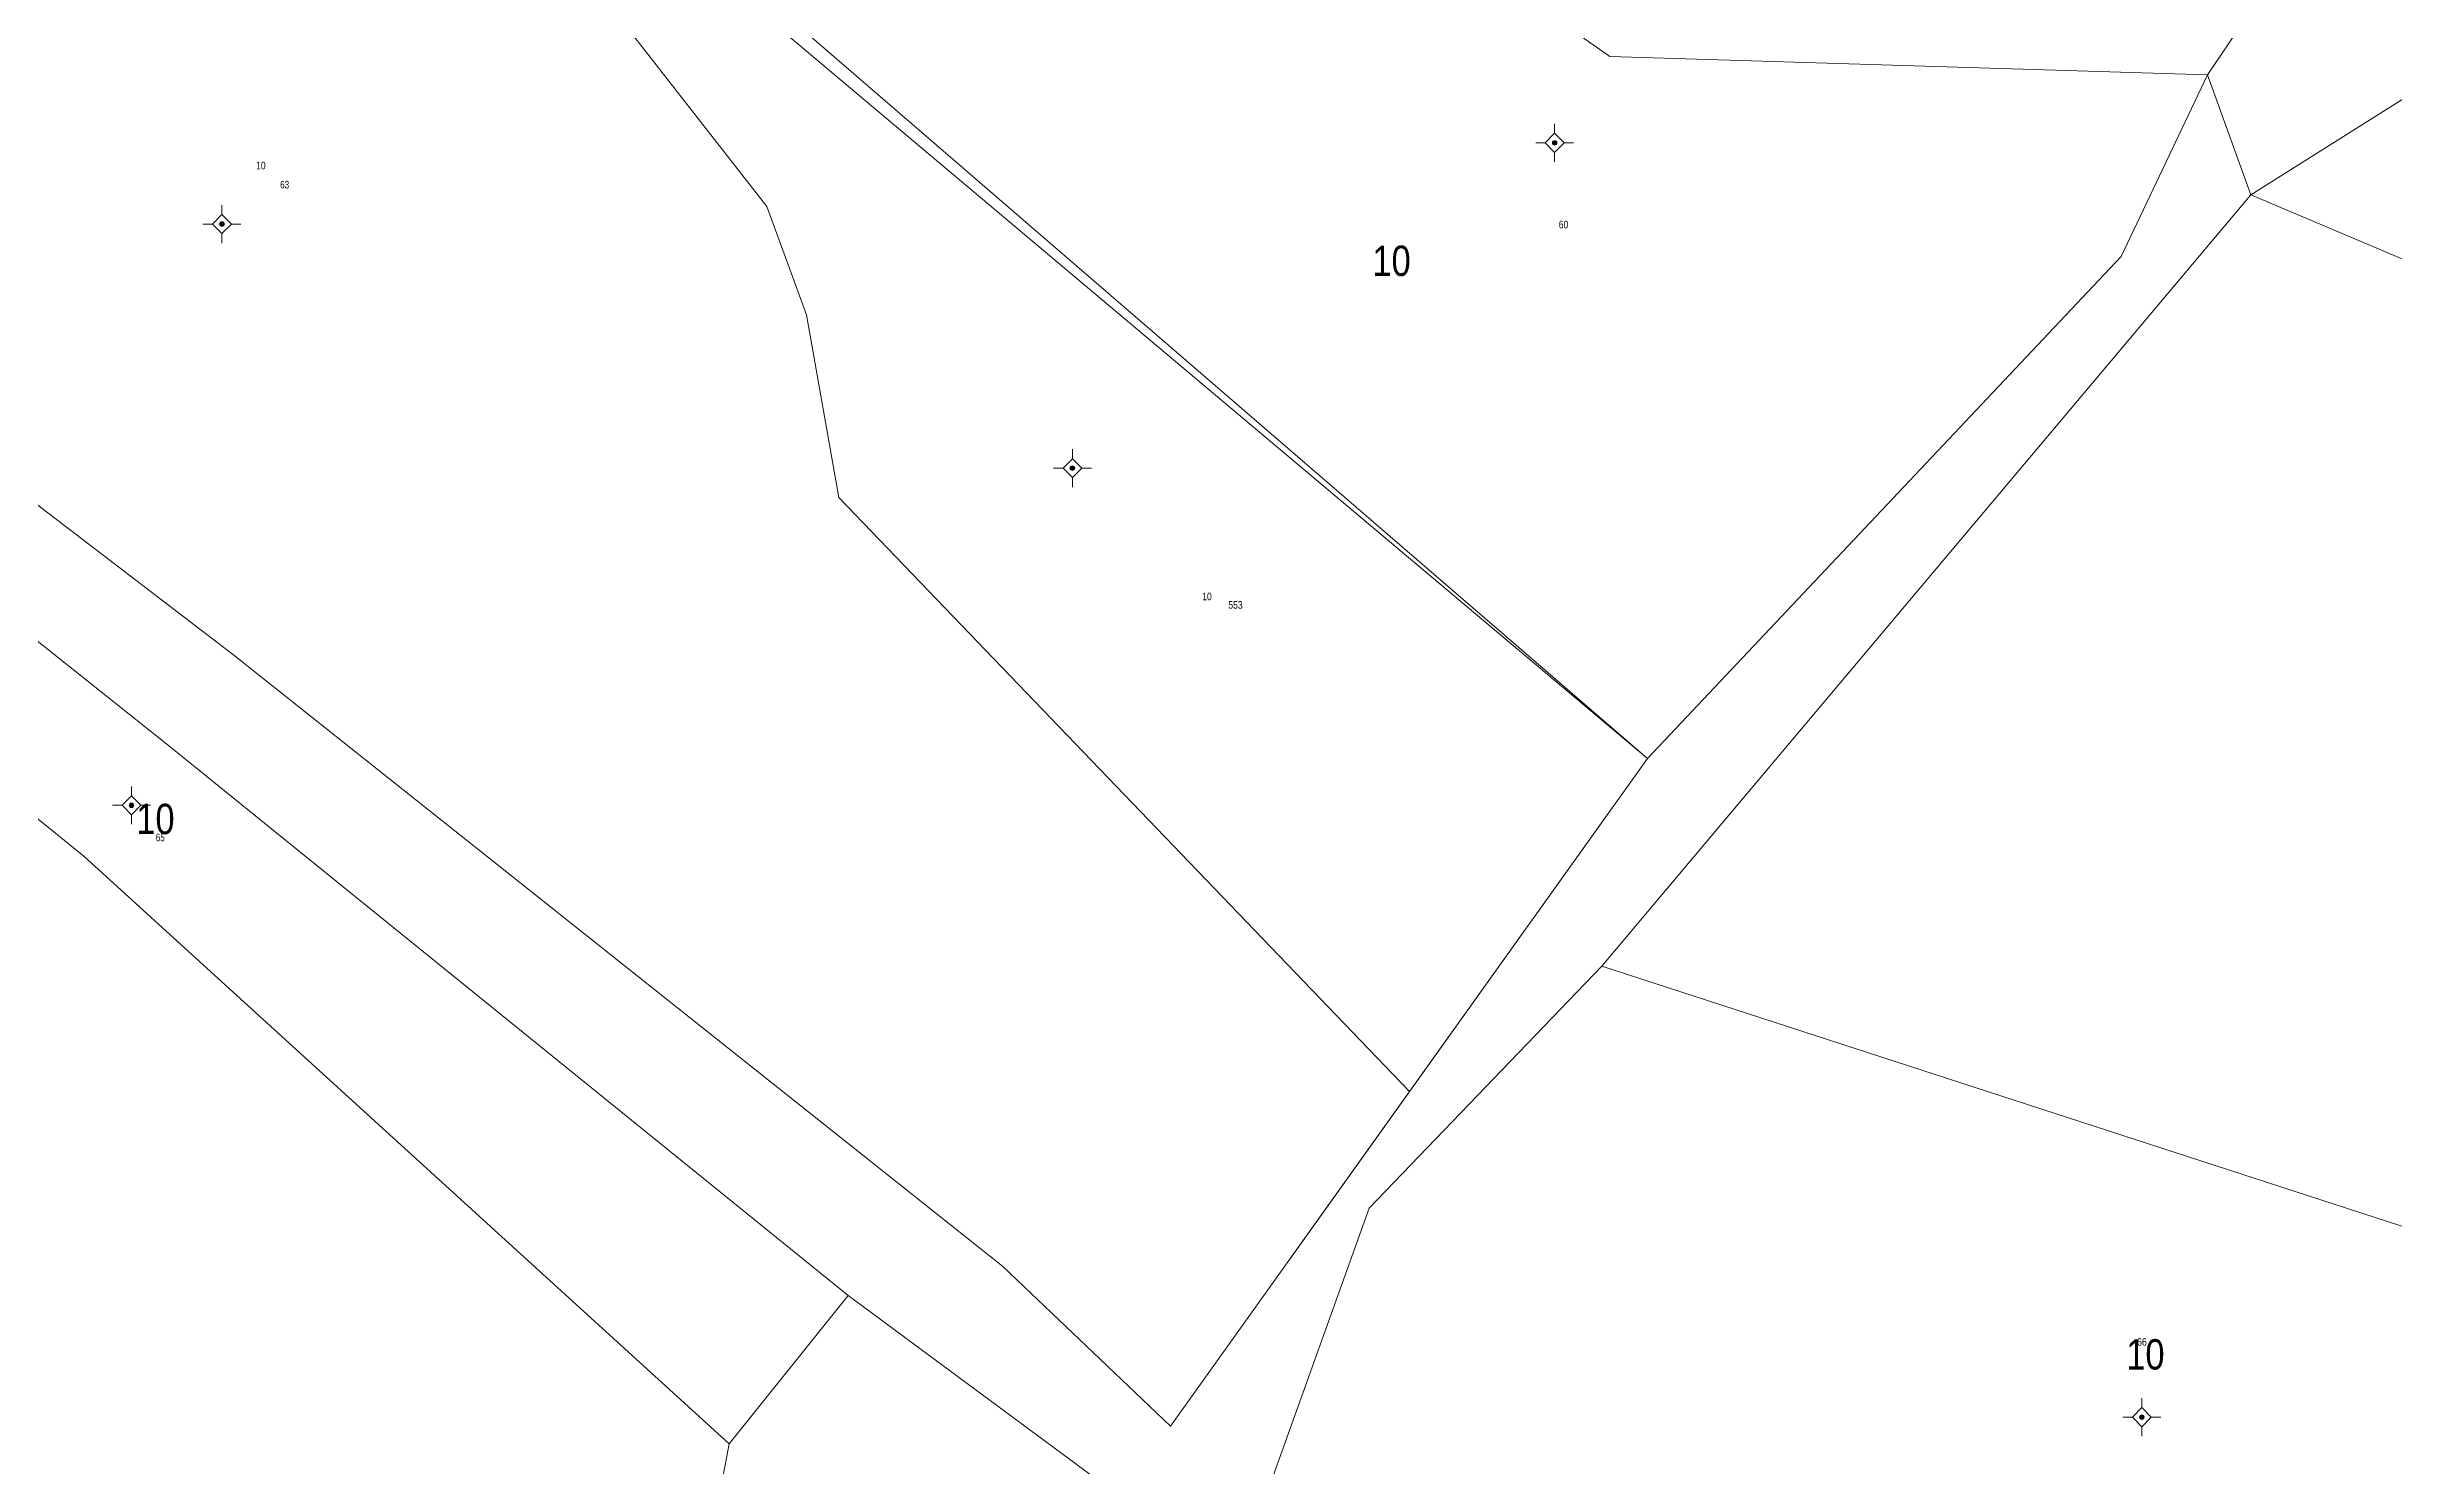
# Model space of a CAD drawing. Header units: metres. Extents: x 343613 to 365037, y 1839984 to 1846362.
# Drawn here: x 364793.9 to 364948.6, y 1840579.7 to 1840673.2 of the extents above; entities that cross this region are included whole.
import ezdxf

# ---------------------------------------------------------------- set-up
doc = ezdxf.new("R2010")
doc.units = ezdxf.units.M
doc.header["$LTSCALE"] = 0.2
for name, color, linetype, lineweight in [('10', 7, 'Continuous', 13), ('11', 7, 'Continuous', 13), ('22', 7, 'Continuous', 13)]:
    doc.layers.add(name, color=color, linetype=linetype, lineweight=lineweight)
doc.layers.add('14', color=7, linetype='Continuous')
doc.layers.add('15', color=7, linetype='Continuous')

msp = doc.modelspace()

# ---------------------------------------------------------------- hatches: boundary and pattern name
at = {"layer": '11'}
for points in [[(364893.4798, 1840666.86, 1), (364893.1798, 1840666.86, 1)], [(364805.5998, 1840661.5, 1), (364805.2998, 1840661.5, 1)], [(364861.6798, 1840645.41, 1), (364861.3798, 1840645.41, 1)], [(364799.6398, 1840623.18, 1), (364799.3397, 1840623.18, 1)], [(364932.1998, 1840582.84, 1), (364931.8997, 1840582.84, 1)]]:
    msp.add_hatch(color=256, dxfattribs=at).paths.add_polyline_path(points)

# ---------------------------------------------------------------- linework, layer by layer
at = {"layer": '10'}
for p, q in [((364899.45, 1840626.27), (364829.62, 1840686.52)), ((364936.38, 1840671.33), (364941.85, 1840679.51)), ((364939.24, 1840663.42), (364936.38, 1840671.33))]:
    msp.add_line(p, q, dxfattribs=at)
for points in [[(364775.57, 1840752.88), (364785.2, 1840762.62), (364822.39, 1840725.93), (364845.06, 1840706.18), (364847.16, 1840707.46), (364896.97, 1840672.55), (364936.38, 1840671.33), (364930.69, 1840659.36), (364899.45, 1840626.27)], [(364727.46, 1840693.36), (364806.24, 1840633.08), (364856.91, 1840592.8), (364868, 1840582.24)], [(364829.62, 1840686.52), (364826, 1840682.38), (364841.38, 1840662.67), (364844, 1840655.52), (364846.13, 1840643.47), (364883.76, 1840604.3)], [(364896.43, 1840612.57), (364939.24, 1840663.42), (364955.25, 1840673.52), (364957.6, 1840678.22), (364963.17, 1840681.59)], [(364753.98, 1840665.29), (364802.03, 1840627.04), (364846.74, 1840590.85), (364838.9, 1840581.08), (364796.34, 1840619.83), (364749.8, 1840657.51)], [(364868, 1840582.24), (364883.76, 1840604.3), (364899.45, 1840626.27)], [(364874.53, 1840578.28), (364881.1, 1840596.61), (364896.43, 1840612.57), (364999.3, 1840579.15), (364989.45, 1840564.59)], [(364846.74, 1840590.85), (364863.96, 1840578.14), (364902.57, 1840542.43), (364970.44, 1840490.41), (364984.77, 1840461.49), (364981.46, 1840421.99)], [(364838.9, 1840581.08), (364835.18, 1840561.43), (364869.19, 1840533.78), (364905.13, 1840533.42), (364911.51, 1840526.03)]]:
    msp.add_lwpolyline(points, dxfattribs=at)
at = {"layer": '11'}
for p, q in [((364893.33, 1840668.11), (364893.33, 1840667.49)), ((364892.71, 1840666.86), (364892.08, 1840666.86)), ((364893.33, 1840666.23), (364893.33, 1840665.61)), ((364894.58, 1840666.86), (364893.95, 1840666.86)), ((364805.45, 1840662.75), (364805.45, 1840662.13)), ((364804.83, 1840661.5), (364804.2, 1840661.5)), ((364805.45, 1840660.87), (364805.45, 1840660.25)), ((364806.7, 1840661.5), (364806.07, 1840661.5)), ((364861.53, 1840646.66), (364861.53, 1840646.03)), ((364860.91, 1840645.41), (364860.28, 1840645.41)), ((364861.53, 1840644.79), (364861.53, 1840644.16)), ((364862.78, 1840645.41), (364862.15, 1840645.41)), ((364799.49, 1840624.43), (364799.49, 1840623.81)), ((364798.87, 1840623.18), (364798.24, 1840623.18)), ((364800.74, 1840623.18), (364800.11, 1840623.18)), ((364799.49, 1840622.55), (364799.49, 1840621.93)), ((364931.43, 1840582.84), (364930.8, 1840582.84)), ((364932.05, 1840584.09), (364932.05, 1840583.47)), ((364933.3, 1840582.84), (364932.67, 1840582.84)), ((364932.05, 1840582.21), (364932.05, 1840581.59))]:
    msp.add_line(p, q, dxfattribs=at)
for points in [[(364893.33, 1840667.49), (364892.71, 1840666.86), (364893.33, 1840666.23), (364893.95, 1840666.86)], [(364805.45, 1840662.13), (364804.83, 1840661.5), (364805.45, 1840660.87), (364806.07, 1840661.5)], [(364861.53, 1840646.03), (364860.91, 1840645.41), (364861.53, 1840644.79), (364862.15, 1840645.41)], [(364799.49, 1840623.81), (364798.87, 1840623.18), (364799.49, 1840622.55), (364800.11, 1840623.18)], [(364932.05, 1840583.47), (364931.43, 1840582.84), (364932.05, 1840582.21), (364932.67, 1840582.84)]]:
    msp.add_lwpolyline(points, close=True, dxfattribs=at)
for centre in [(364893.3298, 1840666.86), (364805.4498, 1840661.5), (364861.5298, 1840645.41), (364799.4898, 1840623.18), (364932.0498, 1840582.84)]:
    msp.add_circle(centre, 0.15, dxfattribs=at)
at = {"layer": '22'}
for p, q in [((364899.45, 1840626.27), (364763.32, 1840740.76)), ((364939.24, 1840663.42), (365000, 1840637.76)), ((364846.74, 1840590.85), (364838.9, 1840581.08))]:
    msp.add_line(p, q, dxfattribs=at)
for points in [[(364775.57, 1840752.88), (364785.2, 1840762.62), (364822.39, 1840725.93), (364845.06, 1840706.18), (364847.16, 1840707.46), (364896.97, 1840672.55), (364936.38, 1840671.33)], [(364727.46, 1840693.36), (364806.24, 1840633.08), (364856.91, 1840592.8), (364868, 1840582.24), (364899.45, 1840626.27)], [(364936.38, 1840671.33), (364930.69, 1840659.36), (364899.45, 1840626.27)], [(364753.98, 1840665.29), (364802.03, 1840627.04), (364846.74, 1840590.85)], [(364838.9, 1840581.08), (364796.34, 1840619.83), (364749.8, 1840657.51)], [(364874.53, 1840578.28), (364881.1, 1840596.61), (364896.43, 1840612.57)], [(364896.43, 1840612.57), (364999.3, 1840579.15), (364989.45, 1840564.59)], [(364846.74, 1840590.85), (364863.96, 1840578.14), (364902.57, 1840542.43), (364970.44, 1840490.41), (364984.77, 1840461.49), (364981.46, 1840421.99)], [(364838.9, 1840581.08), (364835.18, 1840561.43), (364869.19, 1840533.78), (364905.13, 1840533.42), (364911.51, 1840526.03)]]:
    msp.add_lwpolyline(points, dxfattribs=at)

# ---------------------------------------------------------------- texts
at = {"layer": '14', "width": 0.85}
for height, p in [(0.5, (364807.7, 1840665.11)), (2, (364881.31, 1840658.08)), (0.5, (364870.09, 1840636.7)), (2, (364799.8, 1840621.28)), (2, (364931.02, 1840585.98))]:
    msp.add_text('10', height=height, dxfattribs=at).set_placement(p)
at = {"layer": '15'}
for s, width, p in [('63', 0.8, (364809.29, 1840663.85)), ('60', 0.85, (364893.6, 1840661.22)), ('553', 0.85, (364871.81, 1840636.14)), ('65', 0.8, (364801.09, 1840620.81)), ('66', 0.85, (364931.74, 1840587.55))]:
    msp.add_text(s, height=0.5, dxfattribs=dict(at, width=width)).set_placement(p)

doc.saveas('drawing.dxf')
